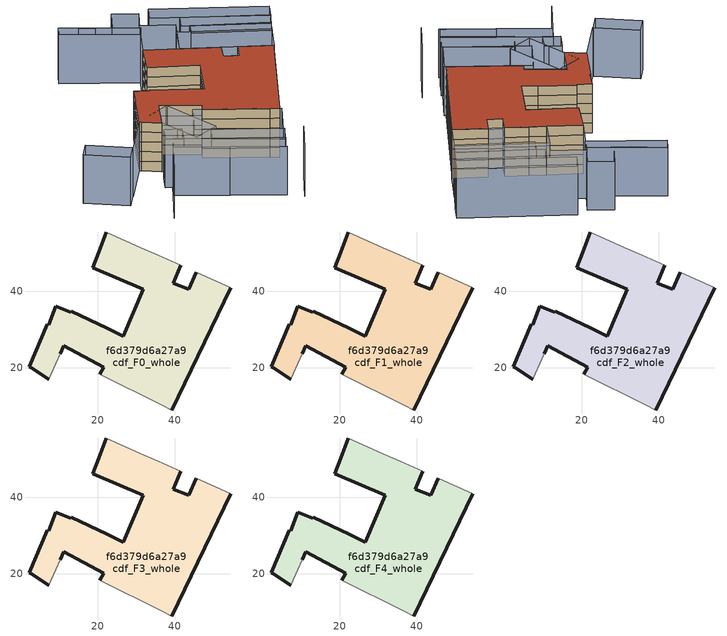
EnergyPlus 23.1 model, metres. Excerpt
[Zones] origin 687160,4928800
f6d379d6a27a9cdf_F0_whole
 floor ground (EU_floor_Construction): 45.61,44.87 54.52,40.92 39.29,9.07 36.81,10.3 20.54,18.34 21.55,20.23 11.17,25.79 10.18,23.74 7.93,18.46 7.31,17.01 2.67,20.07 2.24,20.31 6.9,31.33 7.23,31.19 9.1,36.1 12.95,34.46 13.06,34.72 22.46,30.37 26.65,28.3 31.85,40.46 18.65,46.11 20.2,50.15 22.21,55.36 31.2,51.29 35.67,49.27 41.53,46.68 39.68,41.99 43.67,40.41 z0
 wall outside (EU_wall_Construction): 22.21,55.36 20.2,50.15 18.65,46.11 31.85,40.46 26.65,28.3 22.46,30.37 13.06,34.72 12.95,34.46 9.1,36.1 7.23,31.19 6.9,31.33 2.24,20.31 2.67,20.07 7.31,17.01 / 10.18,23.74 11.17,25.79 21.55,20.23 20.54,18.34 / 39.29,9.07 54.52,40.92 / 45.61,44.87 43.67,40.41 39.68,41.99 41.53,46.68 z0:3
 wall adiabatic (EU_wall_Construction): 7.31,17.01 7.93,18.46 10.18,23.74 / 20.54,18.34 36.81,10.3 39.29,9.07 / 54.52,40.92 45.61,44.87 / 41.53,46.68 35.67,49.27 31.2,51.29 22.21,55.36 z0:3
f6d379d6a27a9cdf_F1_whole
 floor to f6d379d6a27a9cdf_F0_whole (EU_floor_Construction): 45.61,44.87 54.52,40.92 39.29,9.07 36.81,10.3 20.54,18.34 21.55,20.23 11.17,25.79 10.18,23.74 7.93,18.46 7.31,17.01 2.67,20.07 2.24,20.31 6.9,31.33 7.23,31.19 9.1,36.1 12.95,34.46 13.06,34.72 22.46,30.37 26.65,28.3 31.85,40.46 18.65,46.11 20.2,50.15 22.21,55.36 31.2,51.29 35.67,49.27 41.53,46.68 39.68,41.99 43.67,40.41 z3
 wall outside (EU_wall_Construction): 22.21,55.36 20.2,50.15 18.65,46.11 31.85,40.46 26.65,28.3 22.46,30.37 13.06,34.72 12.95,34.46 9.1,36.1 7.23,31.19 6.9,31.33 2.24,20.31 2.67,20.07 7.31,17.01 / 10.18,23.74 11.17,25.79 21.55,20.23 20.54,18.34 / 39.29,9.07 54.52,40.92 / 45.61,44.87 43.67,40.41 39.68,41.99 41.53,46.68 z3:6
 wall adiabatic (EU_wall_Construction): 7.31,17.01 7.93,18.46 10.18,23.74 / 20.54,18.34 36.81,10.3 39.29,9.07 / 54.52,40.92 45.61,44.87 / 41.53,46.68 35.67,49.27 31.2,51.29 22.21,55.36 z3:6
f6d379d6a27a9cdf_F2_whole
 floor to f6d379d6a27a9cdf_F1_whole (EU_floor_Construction): 45.61,44.87 54.52,40.92 39.29,9.07 36.81,10.3 20.54,18.34 21.55,20.23 11.17,25.79 10.18,23.74 7.93,18.46 7.31,17.01 2.67,20.07 2.24,20.31 6.9,31.33 7.23,31.19 9.1,36.1 12.95,34.46 13.06,34.72 22.46,30.37 26.65,28.3 31.85,40.46 18.65,46.11 20.2,50.15 22.21,55.36 31.2,51.29 35.67,49.27 41.53,46.68 39.68,41.99 43.67,40.41 z6
 wall outside (EU_wall_Construction): 22.21,55.36 20.2,50.15 18.65,46.11 31.85,40.46 26.65,28.3 22.46,30.37 13.06,34.72 12.95,34.46 9.1,36.1 7.23,31.19 6.9,31.33 2.24,20.31 2.67,20.07 7.31,17.01 / 10.18,23.74 11.17,25.79 21.55,20.23 20.54,18.34 / 39.29,9.07 54.52,40.92 / 45.61,44.87 43.67,40.41 39.68,41.99 41.53,46.68 z6:9
 wall adiabatic (EU_wall_Construction): 7.31,17.01 7.93,18.46 10.18,23.74 / 20.54,18.34 36.81,10.3 39.29,9.07 / 54.52,40.92 45.61,44.87 / 41.53,46.68 35.67,49.27 31.2,51.29 22.21,55.36 z6:9
f6d379d6a27a9cdf_F3_whole
 floor to f6d379d6a27a9cdf_F2_whole (EU_floor_Construction): 45.61,44.87 54.52,40.92 39.29,9.07 36.81,10.3 20.54,18.34 21.55,20.23 11.17,25.79 10.18,23.74 7.93,18.46 7.31,17.01 2.67,20.07 2.24,20.31 6.9,31.33 7.23,31.19 9.1,36.1 12.95,34.46 13.06,34.72 22.46,30.37 26.65,28.3 31.85,40.46 18.65,46.11 20.2,50.15 22.21,55.36 31.2,51.29 35.67,49.27 41.53,46.68 39.68,41.99 43.67,40.41 z9
 wall outside (EU_wall_Construction): 22.21,55.36 20.2,50.15 18.65,46.11 31.85,40.46 26.65,28.3 22.46,30.37 13.06,34.72 12.95,34.46 9.1,36.1 7.23,31.19 6.9,31.33 2.24,20.31 2.67,20.07 7.31,17.01 / 10.18,23.74 11.17,25.79 21.55,20.23 20.54,18.34 / 39.29,9.07 54.52,40.92 / 45.61,44.87 43.67,40.41 39.68,41.99 41.53,46.68 z9:12
 wall adiabatic (EU_wall_Construction): 7.31,17.01 7.93,18.46 10.18,23.74 / 20.54,18.34 36.81,10.3 39.29,9.07 / 54.52,40.92 45.61,44.87 / 41.53,46.68 35.67,49.27 31.2,51.29 22.21,55.36 z9:12
f6d379d6a27a9cdf_F4_whole
 floor to f6d379d6a27a9cdf_F3_whole (EU_floor_Construction): 45.61,44.87 54.52,40.92 39.29,9.07 36.81,10.3 20.54,18.34 21.55,20.23 11.17,25.79 10.18,23.74 7.93,18.46 7.31,17.01 2.67,20.07 2.24,20.31 6.9,31.33 7.23,31.19 9.1,36.1 12.95,34.46 13.06,34.72 22.46,30.37 26.65,28.3 31.85,40.46 18.65,46.11 20.2,50.15 22.21,55.36 31.2,51.29 35.67,49.27 41.53,46.68 39.68,41.99 43.67,40.41 z12
 wall outside (EU_wall_Construction): 22.21,55.36 20.2,50.15 18.65,46.11 31.85,40.46 26.65,28.3 22.46,30.37 13.06,34.72 12.95,34.46 9.1,36.1 7.23,31.19 6.9,31.33 2.24,20.31 2.67,20.07 7.31,17.01 / 10.18,23.74 11.17,25.79 21.55,20.23 20.54,18.34 / 39.29,9.07 54.52,40.92 / 45.61,44.87 43.67,40.41 39.68,41.99 41.53,46.68 z12:15
 wall adiabatic (EU_wall_Construction): 7.31,17.01 7.93,18.46 10.18,23.74 / 20.54,18.34 36.81,10.3 39.29,9.07 / 54.52,40.92 45.61,44.87 / 41.53,46.68 35.67,49.27 31.2,51.29 22.21,55.36 z12:15
 roof outside (EU_roof_Construction): 39.29,9.07 54.52,40.92 45.61,44.87 43.67,40.41 39.68,41.99 41.53,46.68 35.67,49.27 31.2,51.29 22.21,55.36 20.2,50.15 18.65,46.11 31.85,40.46 26.65,28.3 22.46,30.37 13.06,34.72 12.95,34.46 9.1,36.1 7.23,31.19 6.9,31.33 2.24,20.31 2.67,20.07 7.31,17.01 7.93,18.46 10.18,23.74 11.17,25.79 21.55,20.23 20.54,18.34 36.81,10.3 z15
shading: 34.78,-13.46 40.19,-2.93 / -2,-7.45 3.66,3.59 / 3.66,3.59 31.04,-10.45 / 2.24,20.31 -6.12,8.34 / 21.56,69.78 15.81,72.86 / 16.64,72.04 12.87,74.35 / 30.73,-10.29 3.63,3.61 / 3.63,3.61 5.84,7.93 / 5.84,7.93 32.95,-5.97 / 32.95,-5.97 30.73,-10.29 / 17.57,7.8 35.23,-1.27 / 35.23,-1.27 32.56,-6.46 / 32.56,-6.46 14.91,2.61 / 14.91,2.61 17.57,7.8 / 18.18,19.51 39.8,8.83 / 39.8,8.83 34.89,-1.1 / 34.89,-1.1 13.28,9.58 / 13.28,9.58 18.18,19.51 / -9.09,4.15 -19.73,11.42 / -19.73,11.42 -16.73,15.82 / -16.73,15.82 -6.09,8.55 / -6.09,8.55 -9.09,4.15 / 10.55,11.52 8.39,6.53 / 8.39,6.53 3.87,8.49 / 3.87,8.49 6.02,13.48 / 6.02,13.48 10.55,11.52 / 13.06,24.83 19.29,8.36 / 19.29,8.36 11.91,5.56 / 11.91,5.56 5.67,22.03 / 5.67,22.03 13.06,24.83 / 54.71,40.84 31.16,51.27 / 31.16,51.27 34.94,59.79 / 34.94,59.79 58.48,49.36 / 58.48,49.36 54.71,40.84 / 39.83,61.29 60.05,52.61 / 60.05,52.61 58.36,48.68 / 58.36,48.68 38.15,57.36 / 38.15,57.36 39.83,61.29 / 31.2,51.29 22.2,55.36 / 22.2,55.36 27.85,67.83 / 27.85,67.83 36.84,63.76 / 36.84,63.76 31.2,51.29 / 39.61,66.69 61.93,56.5 / 61.93,56.5 59.93,52.11 / 59.93,52.11 37.61,62.3 / 37.61,62.3 39.61,66.69 / 34.31,74.8 64.05,60.89 / 64.05,60.89 61.89,56.27 / 61.89,56.27 32.15,70.18 / 32.15,70.18 34.31,74.8 / 25.93,63.44 6.23,73.69 / 6.23,73.69 7.97,77.03 / 7.97,77.03 27.67,66.78 / 27.67,66.78 25.93,63.44 / 30.95,73.83 27.48,66.75 / 27.48,66.75 20.79,70.03 / 20.79,70.03 24.26,77.11 / 24.26,77.11 30.95,73.83 z0:15
[Building]
EU S2 Campaign: North Axis=0; Terrain=City; Solar Distribution=FullExterior
[Site:Location]
Bologna: Latitude=44.5; Longitude=11.25; Time Zone=1; Elevation=37
[SizingPeriod:WeatherFileDays]
AnnualSizingPeriod: Begin Month=1; Begin Day of Month=1; End Month=12; End Day of Month=31; Day of Week for Start Day=Monday; Use Weather File Daylight Saving Period=No; Use Weather File Rain and Snow Indicators=No
[MATERIAL]
EU_InternalMass_Material: Roughness=MediumRough; Thickness=0.1; Conductivity=1; Density=1800; Specific Heat=900; Thermal Absorptance=0.9; Solar Absorptance=0.7; Visible Absorptance=0.7
[MATERIAL:NOMASS] Roughness=MediumRough; Thermal Absorptance=0.9; Solar Absorptance=0.7; Visible Absorptance=0.7
Name | Thermal Resistance
EU_wall_NoMass | 0.905828
EU_roof_NoMass | 0.37593
EU_floor_NoMass | 0.67114
[CONSTRUCTION]
EU_wall_Construction: EU_wall_NoMass
EU_roof_Construction: EU_roof_NoMass
EU_floor_Construction: EU_floor_NoMass
EU_InternalMass_Construction: EU_InternalMass_Material
[ZONE] Type=1; Multiplier=1; Ceiling Height=autocalculate; Volume=3143.59; Floor Area=autocalculate; Part of Total Floor Area=Yes
f6d379d6a27a9cdf_F0_whole; f6d379d6a27a9cdf_F1_whole; f6d379d6a27a9cdf_F2_whole; f6d379d6a27a9cdf_F3_whole; f6d379d6a27a9cdf_F4_whole
[INTERNALMASS] Construction=EU_InternalMass_Construction; Surface Area=1005.4
Name | Zone or ZoneList
f6d379d6a27a9cdf_F0_whole_EU_InternalMass | f6d379d6a27a9cdf_F0_whole
f6d379d6a27a9cdf_F1_whole_EU_InternalMass | f6d379d6a27a9cdf_F1_whole
f6d379d6a27a9cdf_F2_whole_EU_InternalMass | f6d379d6a27a9cdf_F2_whole
f6d379d6a27a9cdf_F3_whole_EU_InternalMass | f6d379d6a27a9cdf_F3_whole
f6d379d6a27a9cdf_F4_whole_EU_InternalMass | f6d379d6a27a9cdf_F4_whole
[OTHEREQUIPMENT] Fuel Type=Electricity; Design Level Calculation Method=Watts/Area; Power per Zone Floor Area=1; Fraction Latent=0; Fraction Radiant=0; Fraction Lost=0; Carbon Dioxide Generation Rate=0; EndUse Subcategory=EU_Step8_InternalGains
Name | Zone or ZoneList or Space or SpaceList | Schedule
EU_Step8_InternalGain_f6d379d6a27a9cdf_F0_whole_f000 | f6d379d6a27a9cdf_F0_whole | EU_Step8_GainSchedule_f6d379d6a27a9cdf_F0_whole_f000
EU_Step8_InternalGain_f6d379d6a27a9cdf_F1_whole_f000 | f6d379d6a27a9cdf_F1_whole | EU_Step8_GainSchedule_f6d379d6a27a9cdf_F1_whole_f000
EU_Step8_InternalGain_f6d379d6a27a9cdf_F2_whole_f000 | f6d379d6a27a9cdf_F2_whole | EU_Step8_GainSchedule_f6d379d6a27a9cdf_F2_whole_f000
EU_Step8_InternalGain_f6d379d6a27a9cdf_F3_whole_f000 | f6d379d6a27a9cdf_F3_whole | EU_Step8_GainSchedule_f6d379d6a27a9cdf_F3_whole_f000
EU_Step8_InternalGain_f6d379d6a27a9cdf_F4_whole_f000 | f6d379d6a27a9cdf_F4_whole | EU_Step8_GainSchedule_f6d379d6a27a9cdf_F4_whole_f000
[ZONEVENTILATION:DESIGNFLOWRATE] Schedule=EU_AlwaysOn; Design Flow Rate Calculation Method=AirChanges/Hour; Air Changes per Hour=0.73129; Ventilation Type=Natural; Fan Pressure Rise=0; Fan Total Efficiency=1; Constant Term Coefficient=1; Temperature Term Coefficient=0; Velocity Term Coefficient=0; Velocity Squared Term Coefficient=0; Minimum Indoor Temperature=-100; Maximum Indoor Temperature=100; Delta Temperature=-100; Minimum Outdoor Temperature=-100; Maximum Outdoor Temperature=100; Maximum Wind Speed=40
Name | Zone or ZoneList or Space or SpaceList
EU_ConstantAir_f6d379d6a27a9cdf_F0_whole | f6d379d6a27a9cdf_F0_whole
EU_ConstantAir_f6d379d6a27a9cdf_F1_whole | f6d379d6a27a9cdf_F1_whole
EU_ConstantAir_f6d379d6a27a9cdf_F2_whole | f6d379d6a27a9cdf_F2_whole
EU_ConstantAir_f6d379d6a27a9cdf_F3_whole | f6d379d6a27a9cdf_F3_whole
EU_ConstantAir_f6d379d6a27a9cdf_F4_whole | f6d379d6a27a9cdf_F4_whole
[HVACTEMPLATE:THERMOSTAT] Constant Heating Setpoint=20; Constant Cooling Setpoint=50
EU_HeatOnly_f6d379d6a27a9cdf_F0_whole; EU_HeatOnly_f6d379d6a27a9cdf_F1_whole; EU_HeatOnly_f6d379d6a27a9cdf_F2_whole; EU_HeatOnly_f6d379d6a27a9cdf_F3_whole; EU_HeatOnly_f6d379d6a27a9cdf_F4_whole
[HVACTEMPLATE:ZONE:IDEALLOADSAIRSYSTEM] System Availability Schedule=EU_AlwaysOn; Maximum Heating Supply Air Temperature=50; Minimum Cooling Supply Air Temperature=13; Maximum Heating Supply Air Humidity Ratio=0.0156; Minimum Cooling Supply Air Humidity Ratio=0.0077; Heating Limit=NoLimit; Cooling Limit=NoLimit; Heating Availability Schedule=EU_AlwaysOn; Cooling Availability Schedule=EU_CoolingOff; Dehumidification Control Type=ConstantSensibleHeatRatio; Cooling Sensible Heat Ratio=0.7; Dehumidification Setpoint=60; Humidification Control Type=None; Humidification Setpoint=30; Outdoor Air Method=None; Outdoor Air Flow Rate per Person=0.00944; Outdoor Air Flow Rate per Zone Floor Area=0; Outdoor Air Flow Rate per Zone=0; Demand Controlled Ventilation Type=None; Outdoor Air Economizer Type=NoEconomizer; Heat Recovery Type=None; Sensible Heat Recovery Effectiveness=0.7; Latent Heat Recovery Effectiveness=0.65
Name | Template Thermostat
f6d379d6a27a9cdf_F0_whole | EU_HeatOnly_f6d379d6a27a9cdf_F0_whole
f6d379d6a27a9cdf_F1_whole | EU_HeatOnly_f6d379d6a27a9cdf_F1_whole
f6d379d6a27a9cdf_F2_whole | EU_HeatOnly_f6d379d6a27a9cdf_F2_whole
f6d379d6a27a9cdf_F3_whole | EU_HeatOnly_f6d379d6a27a9cdf_F3_whole
f6d379d6a27a9cdf_F4_whole | EU_HeatOnly_f6d379d6a27a9cdf_F4_whole
[SIZING:ZONE] Zone Cooling Design Supply Air Temperature Input Method=SupplyAirTemperature; Zone Cooling Design Supply Air Temperature=13; Zone Heating Design Supply Air Temperature Input Method=SupplyAirTemperature; Zone Heating Design Supply Air Temperature=50; Zone Cooling Design Supply Air Humidity Ratio=0.008; Zone Heating Design Supply Air Humidity Ratio=0.008; Cooling Design Air Flow Method=DesignDay; Cooling Design Air Flow Rate=0; Cooling Minimum Air Flow per Zone Floor Area=0.000762; Cooling Minimum Air Flow=0; Cooling Minimum Air Flow Fraction=0.2; Heating Design Air Flow Method=DesignDay; Heating Design Air Flow Rate=0; Heating Maximum Air Flow per Zone Floor Area=0.002032; Heating Maximum Air Flow=0.141576; Heating Maximum Air Flow Fraction=0.3; Account for Dedicated Outdoor Air System=No; Dedicated Outdoor Air System Control Strategy=NeutralSupplyAir; Dedicated Outdoor Air Low Setpoint Temperature for Design=autosize; Dedicated Outdoor Air High Setpoint Temperature for Design=autosize; Zone Load Sizing Method=Sensible Load Only No Latent Load; Zone Latent Cooling Design Supply Air Humidity Ratio Input Method=HumidityRatioDifference; Zone Cooling Design Supply Air Humidity Ratio Difference=0.005; Zone Latent Heating Design Supply Air Humidity Ratio Input Method=HumidityRatioDifference; Zone Humidification Design Supply Air Humidity Ratio Difference=0.005
f6d379d6a27a9cdf_F0_whole; f6d379d6a27a9cdf_F1_whole; f6d379d6a27a9cdf_F2_whole; f6d379d6a27a9cdf_F3_whole; f6d379d6a27a9cdf_F4_whole
[SCHEDULE:CONSTANT]
Name | Hourly Value
EU_AlwaysOn | 1
EU_CoolingOff | 0
[SCHEDULE:FILE] Column Number=1; Rows to Skip at Top=0; Number of Hours of Data=8760; Column Separator=Comma; Interpolate to Timestep=No; Minutes per Item=60; Adjust Schedule for Daylight Savings=Yes
Name | File
EU_Step8_GainSchedule_f6d379d6a27a9cdf_F0_whole_f000 | ../../schedules/f6d379d6a27a9cdf/f6d379d6a27a9cdf_F0_whole_f000_gain.csv
EU_Step8_GainSchedule_f6d379d6a27a9cdf_F1_whole_f000 | ../../schedules/f6d379d6a27a9cdf/f6d379d6a27a9cdf_F1_whole_f000_gain.csv
EU_Step8_GainSchedule_f6d379d6a27a9cdf_F2_whole_f000 | ../../schedules/f6d379d6a27a9cdf/f6d379d6a27a9cdf_F2_whole_f000_gain.csv
EU_Step8_GainSchedule_f6d379d6a27a9cdf_F3_whole_f000 | ../../schedules/f6d379d6a27a9cdf/f6d379d6a27a9cdf_F3_whole_f000_gain.csv
EU_Step8_GainSchedule_f6d379d6a27a9cdf_F4_whole_f000 | ../../schedules/f6d379d6a27a9cdf/f6d379d6a27a9cdf_F4_whole_f000_gain.csv
